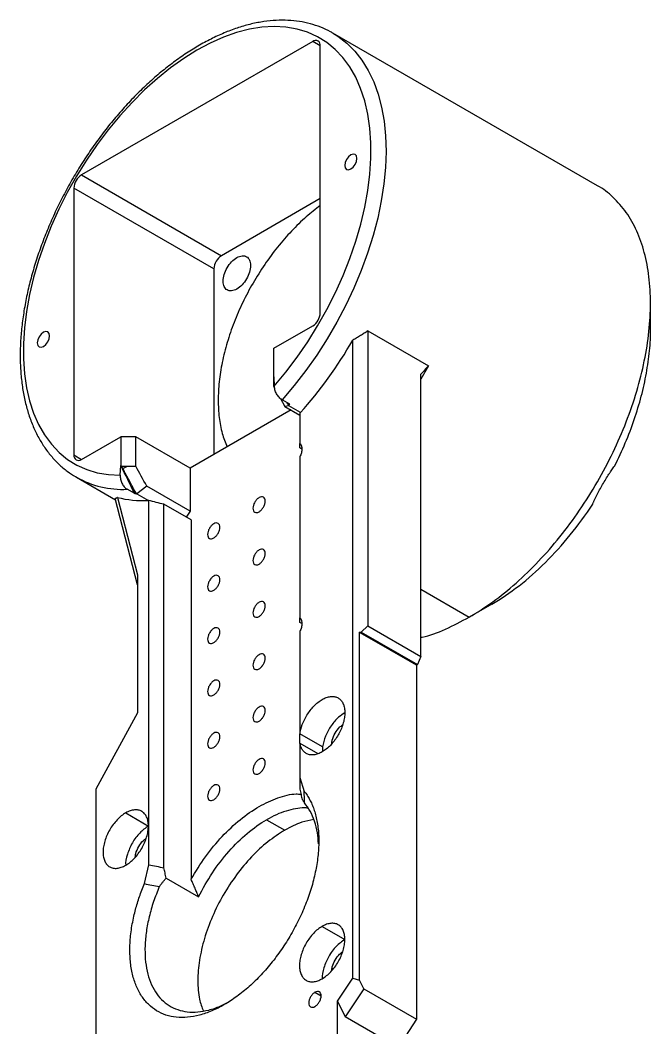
# Model space of a CAD drawing. Header units: millimetres. Extents: x 0 to 304, y 0 to 210.
# Drawn here: x 227.84 to 257.35, y 103.56 to 150.71 of the extents above; entities that cross this region are included whole.
import ezdxf

# ---------------------------------------------------------------- set-up
doc = ezdxf.new("R2010")
doc.units = ezdxf.units.MM

msp = doc.modelspace()

# ---------------------------------------------------------------- linework, layer by layer
at = {"color": 7, "linetype": 'Continuous', "lineweight": 25}
for p, q in [((254.8445, 142.9626), (242.4701, 150.1062)), ((242.4701, 150.1062), (242.4974, 150.0903)), ((241.5264, 149.7157), (230.7077, 143.4702)), ((241.88, 149.5116), (241.5264, 149.7157)), ((241.88, 137.0185), (241.88, 149.5116)), ((230.7077, 143.4702), (237.2534, 139.6915)), ((230.3541, 142.8578), (230.3541, 130.3647)), ((236.8998, 139.0791), (230.3541, 142.8578)), ((241.88, 142.3623), (237.2534, 139.6915)), ((236.8998, 139.0791), (236.8998, 130.388)), ((257.3302, 136.2439), (257.3302, 137.4685)), ((239.7093, 135.3571), (241.5264, 136.4061)), ((244.1074, 136.1716), (244.1074, 122.3698)), ((244.1074, 136.1716), (246.9358, 134.5388)), ((239.7093, 134.0248), (239.7093, 135.3571)), ((243.4002, 105.8792), (243.4002, 135.7362)), ((246.9358, 134.5388), (246.5822, 133.9185)), ((239.7093, 134.0248), (239.7266, 133.5871)), ((239.7093, 133.9713), (239.7093, 134.0248)), ((239.7093, 133.809), (239.7093, 133.9713)), ((246.5822, 120.9411), (246.5822, 134.1408)), ((239.7093, 133.575), (239.7093, 133.809)), ((239.7093, 133.575), (239.7359, 133.526)), ((240.0162, 133.0113), (240.2176, 132.6414)), ((240.451, 132.7449), (240.0974, 132.949)), ((240.4081, 132.6608), (240.2176, 132.6414)), ((240.2176, 132.6414), (240.9254, 132.2328)), ((240.4017, 132.6898), (240.336, 132.8113)), ((240.9524, 132.3466), (240.4081, 132.6608)), ((240.5104, 132.4723), (235.7989, 129.7524)), ((240.9524, 132.3466), (240.9254, 132.3166)), ((240.9254, 132.3166), (240.9254, 130.9035)), ((230.7077, 130.1606), (232.5462, 131.2219)), ((232.5462, 131.2219), (232.5462, 129.8768)), ((233.2533, 131.2219), (232.5462, 131.2219)), ((233.2533, 129.8369), (233.2533, 131.2219)), ((235.7989, 129.7524), (233.2533, 131.2219)), ((241.0189, 130.6417), (240.9254, 130.6956)), ((230.3541, 130.3647), (230.7077, 130.1606)), ((240.9254, 130.2716), (240.9254, 122.7381)), ((232.5181, 129.4196), (232.5462, 129.8768)), ((232.5462, 129.8768), (232.5807, 129.8441)), ((232.5807, 129.8441), (232.8537, 129.8404)), ((232.6432, 129.7265), (232.8537, 129.8404)), ((232.8537, 129.8404), (233.2533, 129.8369)), ((235.7989, 129.7524), (235.7989, 127.7282)), ((230.4711, 129.321), (230.4367, 129.3411)), ((230.4711, 129.321), (232.3047, 128.2625)), ((233.1974, 128.5575), (232.8438, 128.7616)), ((233.7615, 128.9044), (233.3037, 128.5486)), ((235.7989, 127.7282), (233.7615, 128.9044)), ((233.324, 124.2922), (232.2888, 128.3243)), ((232.3929, 128.3791), (233.324, 124.7523)), ((233.3037, 128.5486), (233.8482, 128.2343)), ((233.8543, 128.2345), (233.8482, 128.2343)), ((233.8543, 111.1851), (233.8543, 128.2345)), ((234.5614, 111.0469), (234.5614, 128.0585)), ((235.8342, 127.3237), (234.5614, 128.0585)), ((235.7989, 127.7282), (235.598, 127.4601)), ((235.8342, 127.3237), (235.8342, 110.5106)), ((233.324, 124.7523), (233.324, 118.2932)), ((246.5822, 124.0778), (248.845, 122.7716)), ((249.9056, 123.3841), (248.845, 122.7716)), ((241.0189, 122.4762), (240.9254, 122.5302)), ((243.7865, 122.08), (244.1074, 122.3698)), ((244.1074, 122.3698), (246.5822, 120.9411)), ((240.9254, 122.1062), (240.9254, 117.316)), ((243.7145, 122.0726), (243.7301, 122.0649)), ((243.7145, 105.7932), (243.7145, 122.0726)), ((246.3858, 120.5305), (243.7145, 122.0726)), ((243.7865, 122.08), (243.7301, 122.0649)), ((243.7301, 122.0649), (246.3936, 120.5273)), ((243.7865, 122.08), (246.4218, 120.5587)), ((246.5822, 120.9411), (246.4218, 120.5587)), ((246.3858, 120.5305), (246.3858, 103.958)), ((246.3936, 120.5273), (246.3858, 120.5305)), ((246.3936, 120.5273), (246.4218, 120.5587)), ((233.324, 118.2932), (231.3794, 114.7321)), ((241.986, 116.7036), (240.9254, 117.316)), ((240.9254, 116.8706), (240.9254, 117.316)), ((240.9254, 116.8706), (240.9254, 115.2672)), ((240.9254, 116.8706), (241.7603, 116.3886)), ((241.986, 116.7036), (241.986, 116.4944)), ((240.9254, 115.2672), (241.13, 114.6225)), ((231.3794, 114.7321), (231.3794, 98.7791)), ((232.776, 113.6135), (233.8366, 113.0012)), ((239.3697, 113.2969), (240.2183, 112.807)), ((233.6497, 110.3042), (233.8543, 111.1851)), ((234.6684, 110.5647), (236.1878, 109.6876)), ((241.9684, 108.3051), (243.029, 107.6928)), ((242.6931, 104.8029), (243.4002, 105.8792)), ((243.4002, 105.8792), (243.7145, 105.7932)), ((243.9109, 105.3867), (243.7145, 105.7932)), ((241.6325, 105.2192), (241.9194, 105.0535)), ((243.9109, 105.3867), (243.0467, 104.0713)), ((243.9109, 105.3867), (246.3858, 103.958)), ((242.6931, 100.1926), (242.6931, 104.8029)), ((242.6931, 104.8029), (243.0467, 104.0713)), ((244.6377, 103.1528), (243.0467, 104.0713)), ((246.3858, 103.958), (245.5216, 102.6425))]:
    msp.add_line(p, q, dxfattribs=at)
at = {"color": 7, "linetype": 'Continuous', "lineweight": 25, "flags": 128}
for points in [[(239.7266, 133.5871), (240.2739, 134.2469), (240.7968, 134.94), (241.2923, 135.6623), (241.7573, 136.4096), (242.1892, 137.1774), (242.5855, 137.9614), (242.9438, 138.7569), (243.2621, 139.5592), (243.5384, 140.3635), (243.7711, 141.1653), (243.9589, 141.9597), (244.1006, 142.7422), (244.1955, 143.508), (244.2429, 144.2528), (244.2427, 144.9722), (244.1947, 145.6618), (244.0993, 146.3178), (243.9571, 146.9362), (243.7688, 147.5133), (243.5356, 148.0459), (243.2589, 148.5307), (242.9402, 148.965), (242.5815, 149.3462), (242.1848, 149.672), (241.7525, 149.9406), (241.2871, 150.1503), (240.7914, 150.3), (240.2682, 150.3887), (239.7206, 150.4159), (239.1519, 150.3815), (238.5654, 150.2856), (237.9645, 150.1289), (237.3527, 149.9123), (236.7337, 149.6369), (236.1111, 149.3045), (235.4885, 148.917), (234.8696, 148.4767), (234.2581, 147.9861), (233.6574, 147.4482), (233.0712, 146.866), (232.5028, 146.2431), (231.9557, 145.583), (231.433, 144.8896), (230.9378, 144.1671), (230.4731, 143.4196), (230.0414, 142.6516), (229.6454, 141.8675), (229.2874, 141.072), (228.9696, 140.2697), (228.6936, 139.4653), (228.4613, 138.6636), (228.2739, 137.8692), (228.1325, 137.0869), (228.038, 136.3212), (227.991, 135.5766), (227.9916, 134.8575), (228.04, 134.1681), (228.1357, 133.5124), (228.2784, 132.8944), (228.467, 132.3176), (228.7006, 131.7854), (228.9777, 131.3009), (229.2967, 130.8671), (229.6558, 130.4863), (230.0527, 130.161), (230.4853, 129.8929), (230.951, 129.6837), (231.447, 129.5345), (231.9704, 129.4463), (232.5181, 129.4196)], [(242.4974, 150.0903), (242.7034, 149.9607), (243.1173, 149.6416), (243.4938, 149.2668), (243.8309, 148.8382), (244.1265, 148.3584), (244.3791, 147.8299), (244.5873, 147.2558), (244.7498, 146.6393), (244.8658, 145.9839), (244.9346, 145.2932), (244.9558, 144.5711), (244.9293, 143.8218), (244.8552, 143.0493), (244.734, 142.2581), (244.5664, 141.4526), (244.3532, 140.6373), (244.0957, 139.8168), (243.7953, 138.9957), (243.4538, 138.1787), (243.073, 137.3703), (242.6551, 136.575), (242.2024, 135.7974), (241.7174, 135.0419), (241.203, 134.3126), (240.662, 133.6136), (240.0974, 132.949)], [(243.3094, 144.4102), (243.1998, 144.3217), (243.1069, 144.1964), (243.0448, 144.0533), (243.023, 143.9142), (243.0448, 143.8002), (243.1069, 143.7287), (243.1998, 143.7107), (243.3094, 143.7488), (243.419, 143.8372), (243.5119, 143.9625), (243.574, 144.1057), (243.5958, 144.2448), (243.574, 144.3588), (243.5119, 144.4302), (243.419, 144.4483), (243.3094, 144.4102)], [(228.9247, 135.4447), (229.0343, 135.5331), (229.1272, 135.6584), (229.1893, 135.8016), (229.2111, 135.9407), (229.1893, 136.0547), (229.1272, 136.1261), (229.0343, 136.1442), (228.9247, 136.1061), (228.8151, 136.0176), (228.7222, 135.8923), (228.6601, 135.7492), (228.6383, 135.6101), (228.6601, 135.4961), (228.7222, 135.4246), (228.8151, 135.4066), (228.9247, 135.4447)]]:
    msp.add_lwpolyline(points, dxfattribs=at)
at = {"color": 7, "linetype": 'Continuous', "lineweight": 25}
for centre, radius, start, end in [((241.6644, 149.5465), 0.2184, 350.78596, 129.20329), ((231.1217, 142.8229), 0.7684, 122.60548, 177.39452), ((237.6674, 139.0441), 0.7684, 122.60548, 177.39452), ((241.1124, 137.0534), 0.7684, 302.60548, 357.39452), ((230.5697, 130.3298), 0.2184, 170.78596, 309.20329), ((232.6247, 133.1435), 4.3874, 240.60252, 272.86248)]:
    msp.add_arc(centre, radius, start, end, dxfattribs=at)
for points, knots in [([(242.4965, 150.0835), (242.453, 150.1112), (242.2662, 150.2301), (241.9056, 150.3876), (241.4179, 150.5534), (240.9043, 150.661), (240.3696, 150.7149), (239.815, 150.7134), (239.2433, 150.6564), (238.6571, 150.5439), (238.0596, 150.3762), (237.4541, 150.154), (236.8438, 149.8788), (236.2322, 149.552), (235.6223, 149.1756), (235.0174, 148.7517), (234.4204, 148.2828), (233.8342, 147.7713), (233.2616, 147.22), (232.7052, 146.6315), (232.1678, 146.0089), (231.6517, 145.3554), (231.1596, 144.6741), (230.6938, 143.9684), (230.2564, 143.2417), (229.8497, 142.4977), (229.4756, 141.74), (229.136, 140.9722), (228.8326, 140.1981), (228.567, 139.4214), (228.3404, 138.6458), (228.1543, 137.8751), (228.0095, 137.113), (227.9071, 136.363), (227.8477, 135.6289), (227.832, 134.9141), (227.8604, 134.2222), (227.933, 133.5567), (228.0501, 132.9211), (228.2111, 132.3191), (228.4156, 131.7541), (228.6625, 131.2296), (228.9503, 130.7489), (229.2767, 130.3144), (229.6404, 129.9302), (230.0243, 129.6016), (230.3023, 129.4277), (230.4349, 129.3449)], [0, 0, 0, 0, 0.0066277, 0.0285154, 0.0504045, 0.0723569, 0.0944276, 0.1166492, 0.1390298, 0.1615562, 0.1842013, 0.2069329, 0.2297203, 0.2525377, 0.2753658, 0.2981891, 0.3210012, 0.3437989, 0.3665814, 0.3893493, 0.4121041, 0.434848, 0.4575835, 0.4803132, 0.5030398, 0.5257662, 0.5484947, 0.5712277, 0.5939682, 0.6167189, 0.6394827, 0.6622623, 0.6850599, 0.7078773, 0.7307152, 0.7535728, 0.776447, 0.7993306, 0.8222067, 0.8450546, 0.8678462, 0.8905473, 0.9131219, 0.9355403, 0.957788, 0.9798745, 1, 1, 1, 1]), ([(248.845, 122.7716), (249.2152, 123.0015), (249.9557, 123.4613), (251.0474, 124.3518), (252.1014, 125.3709), (253.0997, 126.5164), (254.0253, 127.7646), (254.8621, 129.0953), (255.596, 130.4854), (256.2145, 131.9111), (256.7068, 133.3481), (257.0646, 134.7718), (257.2817, 136.1579), (257.3545, 137.4825), (257.2817, 138.723), (257.0647, 139.8587), (256.7062, 140.868), (256.2165, 141.7414), (255.5885, 142.4354), (255.123, 142.8413), (254.8446, 142.9625), (254.8445, 142.9626)], [0, 0, 0, 0, 0.0555536, 0.1111073, 0.1666609, 0.2222146, 0.2777682, 0.3333219, 0.3888755, 0.4444291, 0.4999828, 0.5555364, 0.6110901, 0.6666437, 0.7221973, 0.777751, 0.8333046, 0.8888583, 0.9444119, 0.9999656, 1, 1, 1, 1]), ([(241.88, 142.0385), (241.6599, 141.8679), (241.2006, 141.5119), (240.5295, 140.8537), (239.8752, 140.1055), (239.2689, 139.2871), (238.7206, 138.4155), (238.2398, 137.5048), (237.8346, 136.5707), (237.5121, 135.6292), (237.2776, 134.6965), (237.1355, 133.7885), (237.0874, 132.9203), (237.1366, 132.109), (237.2714, 131.3697), (237.4364, 130.9499), (237.5172, 130.7444)], [0, 0, 0, 0, 0.06627695, 0.138328, 0.21037905, 0.28243009, 0.35448114, 0.42653218, 0.49858323, 0.57063428, 0.64268532, 0.71473637, 0.78678741, 0.85883846, 0.93088951, 1, 1, 1, 1]), ([(237.9752, 138.1314), (238.0585, 138.1795), (238.1418, 138.2467), (238.2957, 138.4092), (238.3663, 138.5044), (238.4841, 138.7085), (238.5313, 138.8172), (238.5951, 139.0318), (238.6116, 139.1375), (238.6116, 139.3299), (238.5951, 139.4165), (238.5313, 139.5574), (238.4841, 139.6117), (238.3663, 139.6798), (238.2957, 139.6935), (238.1418, 139.6782), (238.0585, 139.6493), (237.8919, 139.5531), (237.8087, 139.4859), (237.6547, 139.3234), (237.5841, 139.2282), (237.4663, 139.0242), (237.4192, 138.9154), (237.3554, 138.7009), (237.3388, 138.5951), (237.3388, 138.4027), (237.3554, 138.3161), (237.4192, 138.1752), (237.4663, 138.1209), (237.5841, 138.0529), (237.6547, 138.0392), (237.8087, 138.0544), (237.8919, 138.0833), (237.9752, 138.1314)], [0, 0, 0, 0, 0.0625, 0.0625, 0.125, 0.125, 0.1875, 0.1875, 0.25, 0.25, 0.3125, 0.3125, 0.375, 0.375, 0.4375, 0.4375, 0.5, 0.5, 0.5625, 0.5625, 0.625, 0.625, 0.6875, 0.6875, 0.75, 0.75, 0.8125, 0.8125, 0.875, 0.875, 0.9375, 0.9375, 1, 1, 1, 1]), ([(244.1074, 136.1716), (244.05, 136.1344), (243.935, 136.0598), (243.7595, 135.9503), (243.5814, 135.842), (243.4607, 135.7715), (243.4002, 135.7362)], [0, 0, 0, 0, 0.24808536, 0.4974111, 0.7480315, 1, 1, 1, 1]), ([(255.6534, 129.8486), (255.8251, 130.2073), (256.1685, 130.9247), (256.5822, 132.0217), (256.9133, 133.1154), (257.1549, 134.1965), (257.2904, 135.2408), (257.3464, 135.9272), (257.3302, 136.2438), (257.3302, 136.2439)], [0, 0, 0, 0, 0.1666561, 0.3333122, 0.4999683, 0.6666244, 0.8332805, 0.9999366, 1, 1, 1, 1]), ([(246.9358, 134.5388), (246.8783, 134.4722), (246.7619, 134.3376), (246.6426, 134.2069), (246.5822, 134.1408)], [0, 0, 0, 0, 0.4942675, 1, 1, 1, 1]), ([(240.0974, 132.949), (240.0486, 132.9772), (240.0001, 133.0173), (239.9109, 133.114), (239.8702, 133.1707), (239.8033, 133.289), (239.7765, 133.3514), (239.7394, 133.4729), (239.7288, 133.5322), (239.7266, 133.5871)], [0, 0, 0, 0, 0.25, 0.25, 0.5, 0.5, 0.75, 0.75, 1, 1, 1, 1]), ([(240.9254, 130.6956), (240.9254, 130.7622), (240.9254, 130.8602), (240.9254, 130.9093), (240.9254, 130.9059), (240.9254, 130.9049)], [0, 0, 0, 0, 0.6000497, 0.8828912, 1, 1, 1, 1]), ([(240.9254, 130.9035), (240.9327, 130.8963), (240.9472, 130.8819), (240.9659, 130.856), (240.982, 130.8271), (240.9997, 130.7845), (241.0149, 130.7243), (241.0209, 130.6428), (241.015, 130.5543), (240.9966, 130.4612), (240.9677, 130.3657), (240.9395, 130.303), (240.9254, 130.2716)], [0, 0, 0, 0, 0.0626902, 0.124995, 0.1873417, 0.2501567, 0.3749633, 0.5001037, 0.6249103, 0.7500507, 0.874942, 1, 1, 1, 1]), ([(233.2678, 128.5601), (233.1612, 128.7581), (232.9522, 129.1466), (232.7449, 129.5357), (232.6432, 129.7265)], [0, 0, 0, 0, 0.5097763, 1, 1, 1, 1]), ([(254.6272, 128.0667), (254.6345, 128.0848), (254.6491, 128.1206), (254.6735, 128.1773), (254.6995, 128.2356), (254.7273, 128.2956), (254.7566, 128.3572), (254.7875, 128.4205), (254.848, 128.5414), (254.9463, 128.7288), (255.0908, 128.9871), (255.2416, 129.2417), (255.3647, 129.4371), (255.4584, 129.5787), (255.5258, 129.6766), (255.5916, 129.7682), (255.6325, 129.8215), (255.6534, 129.8486)], [0, 0, 0, 0, 0.0380663, 0.0753479, 0.1119352, 0.147923, 0.1834105, 0.2185001, 0.253297, 0.3783789, 0.5000359, 0.6216831, 0.7467748, 0.8078318, 0.8700298, 0.9339155, 1, 1, 1, 1]), ([(232.5181, 129.4196), (232.5146, 129.3618), (232.5194, 129.3004), (232.5464, 129.1728), (232.568, 129.1089), (232.6271, 128.9861), (232.664, 128.9285), (232.7482, 128.8302), (232.7952, 128.7896), (232.8438, 128.7616)], [0, 0, 0, 0, 0.25, 0.25, 0.5, 0.5, 0.75, 0.75, 1, 1, 1, 1]), ([(232.3929, 128.3791), (232.3844, 128.3721), (232.3677, 128.3581), (232.3419, 128.3425), (232.3157, 128.3306), (232.2977, 128.3264), (232.2888, 128.3243)], [0, 0, 0, 0, 0.25230131, 0.50301658, 0.75222321, 1, 1, 1, 1]), ([(234.5614, 128.0585), (234.4428, 128.0867), (234.2062, 128.1428), (233.9714, 128.204), (233.8543, 128.2345)], [0, 0, 0, 0, 0.50111898, 1, 1, 1, 1]), ([(249.9056, 123.3841), (250.7585, 123.8764), (251.6111, 124.54), (253.2166, 126.1322), (253.969, 127.0605), (254.6272, 128.0667)], [0, 0, 0, 0, 0.5, 0.5, 1, 1, 1, 1]), ([(240.9254, 122.5302), (240.9254, 122.5968), (240.9254, 122.6948), (240.9254, 122.7439), (240.9254, 122.7405), (240.9254, 122.7395)], [0, 0, 0, 0, 0.6000509, 0.8828929, 1, 1, 1, 1]), ([(240.9254, 122.7381), (240.9327, 122.7309), (240.9472, 122.7165), (240.9659, 122.6906), (240.982, 122.6617), (240.9997, 122.6191), (241.0149, 122.5589), (241.0209, 122.4774), (241.015, 122.3889), (240.9966, 122.2958), (240.9677, 122.2003), (240.9395, 122.1376), (240.9254, 122.1062)], [0, 0, 0, 0, 0.0626902, 0.124995, 0.1873417, 0.2501567, 0.3749633, 0.5001037, 0.6249103, 0.7500507, 0.874942, 1, 1, 1, 1]), ([(246.5822, 121.8253), (246.6044, 121.8293), (246.9765, 121.8967), (247.7371, 122.1903), (248.4757, 122.5778), (248.845, 122.7716)], [0, 0, 0, 0, 0.0307056, 0.5153528, 1, 1, 1, 1]), ([(240.9254, 117.316), (240.9291, 117.3394), (240.9364, 117.3861), (240.9511, 117.4571), (240.9683, 117.5284), (240.9884, 117.6001), (241.0112, 117.6722), (241.0369, 117.7447), (241.0885, 117.8771), (241.1787, 118.0681), (241.3243, 118.3053), (241.4914, 118.5223), (241.6751, 118.7103), (241.8687, 118.8646), (242.0657, 118.978), (242.2594, 119.0488), (242.443, 119.0723), (242.6108, 119.05), (242.7562, 118.9804), (242.8753, 118.868), (242.9628, 118.7147), (243.0172, 118.5274), (243.0349, 118.3112), (243.0172, 118.0743), (242.9628, 117.8243), (242.8754, 117.57), (242.7562, 117.3201), (242.6109, 117.0826), (242.4431, 116.8666), (242.2595, 116.678), (242.0658, 116.5251), (241.8688, 116.4111), (241.6753, 116.342), (241.4915, 116.3178), (241.3244, 116.3418), (241.1787, 116.4108), (241.0802, 116.5059), (241.0165, 116.6012), (240.9771, 116.6821), (240.9457, 116.7713), (240.9322, 116.8374), (240.9254, 116.8706)], [0, 0, 0, 0, 0.008998, 0.0179345, 0.0268343, 0.0357228, 0.0446252, 0.0535668, 0.0625725, 0.0938021, 0.1250631, 0.1562928, 0.1875538, 0.2187834, 0.2500445, 0.2812741, 0.3125351, 0.3437648, 0.3750258, 0.4062554, 0.4375165, 0.4687461, 0.5000072, 0.5312368, 0.5624978, 0.5937275, 0.6249885, 0.6562181, 0.6874792, 0.7187088, 0.7499699, 0.7811995, 0.8124605, 0.8436902, 0.8749512, 0.9061808, 0.9374419, 0.9531433, 0.9687131, 0.9842869, 1, 1, 1, 1]), ([(243.0265, 118.2905), (242.9287, 118.2311), (242.6997, 118.0919), (242.3756, 117.7009), (242.099, 117.2062), (242.0237, 116.8712), (241.986, 116.7036)], [0, 0, 0, 0, 0.1987462, 0.4658308, 0.7329154, 1, 1, 1, 1]), ([(242.4131, 116.8463), (242.4196, 116.9054), (242.4372, 117.0666), (242.5706, 117.3476), (242.7451, 117.6012), (242.8732, 117.6954), (242.9185, 117.7287)], [0, 0, 0, 0, 0.1848595, 0.5050234, 0.8251874, 1, 1, 1, 1]), ([(241.13, 114.6225), (241.153, 114.5927), (241.199, 114.5333), (241.2637, 114.439), (241.325, 114.3411), (241.3828, 114.2392), (241.4371, 114.1333), (241.4878, 114.0236), (241.535, 113.9099), (241.5786, 113.7924), (241.6651, 113.5303), (241.7647, 113.0956), (241.8204, 112.4491), (241.7985, 111.7552), (241.6973, 111.0252), (241.5208, 110.2727), (241.27, 109.5107), (240.9513, 108.7529), (240.5686, 108.0129), (240.1302, 107.3031), (239.6426, 106.6373), (239.1155, 106.0259), (238.5575, 105.4813), (237.979, 105.0113), (237.3899, 104.6265), (236.8008, 104.3312), (236.2223, 104.1332), (235.6642, 104.0334), (235.1372, 104.0363), (234.6495, 104.1391), (234.2112, 104.3427), (233.8284, 104.6408), (233.5097, 105.0307), (233.2589, 105.5031), (233.0824, 106.0517), (232.9812, 106.665), (232.9593, 107.3336), (233.0149, 108.0444), (233.1225, 108.6381), (233.2342, 109.0899), (233.3204, 109.3928), (233.4183, 109.6963), (233.527, 110.0006), (233.6087, 110.2028), (233.6497, 110.3042)], [0, 0, 0, 0, 0.0069763, 0.0139315, 0.0208716, 0.0278027, 0.034731, 0.0416627, 0.0486038, 0.0555605, 0.0625388, 0.093781, 0.1250336, 0.1562758, 0.1875284, 0.2187707, 0.2500233, 0.2812655, 0.3125181, 0.3437603, 0.3750129, 0.4062551, 0.4375077, 0.4687499, 0.5000025, 0.5312447, 0.5624973, 0.5937395, 0.6249921, 0.6562343, 0.6874869, 0.7187291, 0.7499817, 0.781224, 0.8124766, 0.8437188, 0.8749714, 0.9062136, 0.9374662, 0.950007, 0.9624951, 0.9749661, 0.9874558, 1, 1, 1, 1]), ([(240.9254, 114.7208), (240.9431, 114.6401), (240.9785, 114.4795), (241.0145, 114.3187), (241.0324, 114.2385)], [0, 0, 0, 0, 0.5017798, 1, 1, 1, 1]), ([(235.8342, 110.5106), (236.052, 110.8686), (236.4877, 111.5847), (237.2774, 112.529), (238.1274, 113.3271), (239.0173, 113.9465), (239.9004, 114.3424), (240.5675, 114.5234), (240.9005, 114.4941), (240.9772, 114.4873)], [0, 0, 0, 0, 0.1587582, 0.3175163, 0.4762745, 0.6350327, 0.7937909, 0.952549, 1, 1, 1, 1]), ([(241.0324, 114.2385), (241.0412, 114.2275), (241.0587, 114.2057), (241.085, 114.1685), (241.1113, 114.1288), (241.1289, 114.0995), (241.1377, 114.0849)], [0, 0, 0, 0, 0.253492, 0.5045381, 0.7533144, 1, 1, 1, 1]), ([(232.776, 113.6135), (232.8454, 113.6536), (232.9843, 113.7184), (233.1844, 113.7632), (233.3692, 113.7566), (233.5306, 113.6959), (233.6639, 113.5864), (233.762, 113.4297), (233.8233, 113.234), (233.8433, 113.0049), (233.8233, 112.7528), (233.7621, 112.4864), (233.6639, 112.2162), (233.5307, 111.953), (233.3693, 111.7059), (233.1845, 111.4859), (232.9843, 111.2995), (232.776, 111.1563), (232.5677, 111.059), (232.3676, 111.0143), (232.1827, 111.0209), (232.0213, 111.0815), (231.8881, 111.191), (231.7899, 111.3478), (231.7286, 111.5435), (231.7087, 111.7725), (231.7286, 112.0246), (231.7899, 112.291), (231.888, 112.5612), (232.0212, 112.8245), (232.1826, 113.0715), (232.3675, 113.2915), (232.5676, 113.4779), (232.7065, 113.5734), (232.776, 113.6135)], [0, 0, 0, 0, 0.0312424, 0.0624997, 0.0937349, 0.1249997, 0.1562349, 0.1874997, 0.2187349, 0.2499997, 0.2812349, 0.3124997, 0.3437349, 0.3749997, 0.4062349, 0.4374997, 0.4687349, 0.4999997, 0.5312349, 0.5624997, 0.5937349, 0.6249997, 0.6562349, 0.6874997, 0.7187349, 0.7499997, 0.7812349, 0.8124997, 0.8437349, 0.8749997, 0.9062349, 0.9374997, 0.9687424, 1, 1, 1, 1]), ([(241.3055, 113.8399), (241.2495, 113.8446), (241.0613, 113.8604), (240.7163, 113.8176), (240.2779, 113.7125), (239.8265, 113.5433), (239.522, 113.379), (239.3697, 113.2969)], [0, 0, 0, 0, 0.0958287, 0.3218715, 0.5479143, 0.7739572, 1, 1, 1, 1]), ([(241.7984, 112.1609), (241.7847, 112.3395), (241.7555, 112.7193), (241.6206, 113.2317), (241.4215, 113.7076), (241.2323, 113.9591), (241.1377, 114.0849)], [0, 0, 0, 0, 0.2283987, 0.4855991, 0.7427996, 1, 1, 1, 1]), ([(236.1878, 109.6876), (236.3773, 110.0723), (236.5938, 110.4478), (237.0697, 111.1615), (237.329, 111.4998), (237.8776, 112.1221), (238.1669, 112.4061), (238.7607, 112.9056), (239.0652, 113.1211), (239.3697, 113.2969)], [0, 0, 0, 0, 0.25, 0.25, 0.5, 0.5, 0.75, 0.75, 1, 1, 1, 1]), ([(241.5758, 113.3028), (241.3893, 113.2703), (240.9507, 113.1939), (240.4856, 112.9482), (240.2183, 112.807)], [0, 0, 0, 0, 0.4252569, 1, 1, 1, 1]), ([(233.8366, 113.0012), (233.6981, 112.9029), (233.421, 112.7062), (233.0638, 112.2161), (232.8437, 111.6866), (232.7491, 111.3047), (232.776, 111.164), (232.776, 111.1639)], [0, 0, 0, 0, 0.2499745, 0.4999489, 0.7499234, 0.9998979, 1, 1, 1, 1]), ([(240.2183, 112.807), (239.9522, 112.6359), (239.4199, 112.2937), (238.6523, 111.5714), (237.9448, 110.7291), (237.3247, 109.7827), (236.8158, 108.773), (236.4379, 107.738), (236.204, 106.7161), (236.1294, 105.7527), (236.1874, 104.9405), (236.3371, 104.5222), (236.4005, 104.345)], [0, 0, 0, 0, 0.1027271, 0.2054541, 0.3081812, 0.4109082, 0.5136353, 0.6163623, 0.7190894, 0.8218164, 0.9245435, 1, 1, 1, 1]), ([(233.2215, 111.545), (233.2279, 111.6023), (233.2455, 111.7618), (233.3783, 112.0411), (233.5537, 112.2957), (233.6831, 112.3907), (233.7295, 112.4248)], [0, 0, 0, 0, 0.1795774, 0.5000434, 0.8205094, 1, 1, 1, 1]), ([(233.8543, 111.1851), (233.9736, 111.1622), (234.2095, 111.1169), (234.445, 111.0701), (234.5614, 111.0469)], [0, 0, 0, 0, 0.5054546, 1, 1, 1, 1]), ([(234.6684, 110.5647), (234.6505, 110.6448), (234.6145, 110.8056), (234.5791, 110.9663), (234.5614, 111.0469)], [0, 0, 0, 0, 0.4982202, 1, 1, 1, 1]), ([(234.3491, 110.1659), (234.3737, 110.1998), (234.4231, 110.2678), (234.5013, 110.3678), (234.5828, 110.4672), (234.6398, 110.5321), (234.6684, 110.5647)], [0, 0, 0, 0, 0.2466657, 0.4954355, 0.7464882, 1, 1, 1, 1]), ([(236.1878, 109.6876), (236.1605, 109.7534), (236.1053, 109.8869), (236.0188, 110.0898), (235.9284, 110.2984), (235.8659, 110.4392), (235.8342, 110.5106)], [0, 0, 0, 0, 0.2391357, 0.4854879, 0.739097, 1, 1, 1, 1]), ([(234.3491, 110.1659), (234.2546, 109.931), (234.0656, 109.4611), (233.8651, 108.7546), (233.7303, 108.0633), (233.6693, 107.3984), (233.6817, 106.7723), (233.7677, 106.1963), (233.9256, 105.6808), (234.1526, 105.2352), (234.4446, 104.8674), (234.7962, 104.5843), (235.2011, 104.3907), (235.6521, 104.2905), (236.1409, 104.2845), (236.6588, 104.3768), (237.1382, 104.5316), (237.4442, 104.6928), (237.5679, 104.7579)], [0, 0, 0, 0, 0.0637819, 0.1275638, 0.1913458, 0.2551277, 0.3189096, 0.3826915, 0.4464735, 0.5102554, 0.5740373, 0.6378192, 0.7016012, 0.7653831, 0.829165, 0.8929469, 0.9567289, 1, 1, 1, 1]), ([(241.9684, 108.3051), (242.0378, 108.3452), (242.1767, 108.41), (242.3767, 108.4548), (242.5616, 108.4482), (242.723, 108.3875), (242.8563, 108.278), (242.9544, 108.1213), (243.0157, 107.9256), (243.0357, 107.6966), (243.0157, 107.4444), (242.9544, 107.178), (242.8563, 106.9079), (242.7231, 106.6446), (242.5617, 106.3975), (242.3769, 106.1775), (242.1767, 105.9912), (241.9684, 105.8479), (241.7601, 105.7506), (241.56, 105.7059), (241.3751, 105.7125), (241.2137, 105.7731), (241.0805, 105.8826), (240.9823, 106.0394), (240.921, 106.2351), (240.9011, 106.4641), (240.921, 106.7162), (240.9823, 106.9827), (241.0804, 107.2528), (241.2136, 107.5161), (241.375, 107.7631), (241.5599, 107.9832), (241.76, 108.1695), (241.8989, 108.2651), (241.9684, 108.3051)], [0, 0, 0, 0, 0.0312424, 0.0624997, 0.0937349, 0.1249997, 0.1562349, 0.1874997, 0.2187349, 0.2499997, 0.2812349, 0.3124997, 0.3437349, 0.3749997, 0.4062349, 0.4374997, 0.4687349, 0.4999997, 0.5312349, 0.5624997, 0.5937349, 0.6249997, 0.6562349, 0.6874997, 0.7187349, 0.7499997, 0.7812349, 0.8124997, 0.8437349, 0.8749997, 0.9062349, 0.9374997, 0.9687424, 1, 1, 1, 1]), ([(243.029, 107.6928), (242.8905, 107.5945), (242.6134, 107.3978), (242.2562, 106.9077), (242.0361, 106.3783), (241.9414, 105.9964), (241.9684, 105.8556), (241.9684, 105.8556)], [0, 0, 0, 0, 0.2499745, 0.4999489, 0.7499234, 0.9998979, 1, 1, 1, 1]), ([(242.4139, 106.2366), (242.4202, 106.2939), (242.4379, 106.4534), (242.5707, 106.7327), (242.7461, 106.9874), (242.8754, 107.0824), (242.9219, 107.1165)], [0, 0, 0, 0, 0.1795774, 0.5000434, 0.8205094, 1, 1, 1, 1])]:
    msp.add_open_spline(points, degree=3, knots=knots, dxfattribs=at)
for points in [[(240.9524, 132.3466), (241.8608, 133.3562), (242.6938, 134.5097), (243.4002, 135.7362)], [(240.4017, 132.6898), (240.4181, 132.7081), (240.4345, 132.7265), (240.451, 132.7449)], [(240.4017, 132.6898), (240.4038, 132.6801), (240.406, 132.6704), (240.4081, 132.6608)], [(233.1974, 128.5574), (232.9794, 128.9968), (232.7622, 129.4366), (232.5461, 129.877)], [(232.6432, 129.7265), (232.6223, 129.7657), (232.6015, 129.8049), (232.5807, 129.8441)], [(233.7615, 128.9044), (233.586, 129.2251), (233.4168, 129.5357), (233.2533, 129.8369)], [(232.3929, 128.3791), (232.8481, 128.2588), (233.3364, 128.2102), (233.8482, 128.2343)], [(233.1974, 128.5575), (233.2208, 128.5582), (233.2442, 128.5591), (233.2678, 128.5601)], [(233.2678, 128.5601), (233.2797, 128.5563), (233.2917, 128.5525), (233.3037, 128.5486)], [(239.0162, 127.706), (238.9786, 127.6844), (238.9035, 127.6582), (238.808, 127.6768), (238.7442, 127.7502), (238.7218, 127.8674), (238.7442, 128.0104), (238.808, 128.1575), (238.9035, 128.2864), (239.0162, 128.3773), (239.1288, 128.4164), (239.2243, 128.3979), (239.2882, 128.3244), (239.3106, 128.2073), (239.2882, 128.0643), (239.2243, 127.9171), (239.1288, 127.7883), (239.0537, 127.7277), (239.0162, 127.706)], [(236.8949, 126.4814), (236.8573, 126.4597), (236.7822, 126.4336), (236.6867, 126.4522), (236.6229, 126.5256), (236.6005, 126.6428), (236.6229, 126.7858), (236.6867, 126.9329), (236.7822, 127.0618), (236.8949, 127.1527), (237.0075, 127.1918), (237.103, 127.1733), (237.1668, 127.0998), (237.1892, 126.9827), (237.1668, 126.8396), (237.103, 126.6925), (237.0075, 126.5637), (236.9324, 126.5031), (236.8949, 126.4814)], [(239.0162, 125.2564), (238.9786, 125.2347), (238.9035, 125.2086), (238.808, 125.2272), (238.7442, 125.3006), (238.7218, 125.4178), (238.7442, 125.5608), (238.808, 125.7079), (238.9035, 125.8367), (239.0162, 125.9277), (239.1288, 125.9668), (239.2243, 125.9483), (239.2882, 125.8748), (239.3106, 125.7577), (239.2882, 125.6146), (239.2243, 125.4675), (239.1288, 125.3387), (239.0537, 125.2781), (239.0162, 125.2564)], [(236.8949, 124.0318), (236.8573, 124.0101), (236.7822, 123.984), (236.6867, 124.0026), (236.6229, 124.076), (236.6005, 124.1932), (236.6229, 124.3362), (236.6867, 124.4833), (236.7822, 124.6121), (236.8949, 124.703), (237.0075, 124.7422), (237.103, 124.7236), (237.1668, 124.6502), (237.1892, 124.533), (237.1668, 124.39), (237.103, 124.2429), (237.0075, 124.1141), (236.9324, 124.0535), (236.8949, 124.0318)], [(239.0162, 122.8068), (238.9786, 122.7851), (238.9035, 122.759), (238.808, 122.7776), (238.7442, 122.851), (238.7218, 122.9682), (238.7442, 123.1112), (238.808, 123.2583), (238.9035, 123.3871), (239.0162, 123.478), (239.1288, 123.5172), (239.2243, 123.4986), (239.2882, 123.4252), (239.3106, 123.308), (239.2882, 123.165), (239.2243, 123.0179), (239.1288, 122.8891), (239.0537, 122.8285), (239.0162, 122.8068)], [(236.8949, 121.5822), (236.8573, 121.5605), (236.7822, 121.5344), (236.6867, 121.5529), (236.6229, 121.6264), (236.6005, 121.7435), (236.6229, 121.8866), (236.6867, 122.0337), (236.7822, 122.1625), (236.8949, 122.2534), (237.0075, 122.2926), (237.103, 122.274), (237.1668, 122.2006), (237.1892, 122.0834), (237.1668, 121.9404), (237.103, 121.7933), (237.0075, 121.6645), (236.9324, 121.6039), (236.8949, 121.5822)], [(239.0162, 120.3572), (238.9786, 120.3355), (238.9035, 120.3094), (238.808, 120.3279), (238.7442, 120.4014), (238.7218, 120.5185), (238.7442, 120.6616), (238.808, 120.8087), (238.9035, 120.9375), (239.0162, 121.0284), (239.1288, 121.0676), (239.2243, 121.049), (239.2882, 120.9756), (239.3106, 120.8584), (239.2882, 120.7154), (239.2243, 120.5683), (239.1288, 120.4394), (239.0537, 120.3788), (239.0162, 120.3572)], [(236.8949, 119.1326), (236.8573, 119.1109), (236.7822, 119.0848), (236.6867, 119.1033), (236.6229, 119.1768), (236.6005, 119.2939), (236.6229, 119.4369), (236.6867, 119.5841), (236.7822, 119.7129), (236.8949, 119.8038), (237.0075, 119.843), (237.103, 119.8244), (237.1668, 119.751), (237.1892, 119.6338), (237.1668, 119.4908), (237.103, 119.3437), (237.0075, 119.2148), (236.9324, 119.1542), (236.8949, 119.1326)], [(239.0162, 117.9075), (238.9786, 117.8859), (238.9035, 117.8598), (238.808, 117.8783), (238.7442, 117.9518), (238.7218, 118.0689), (238.7442, 118.2119), (238.808, 118.3591), (238.9035, 118.4879), (239.0162, 118.5788), (239.1288, 118.6179), (239.2243, 118.5994), (239.2882, 118.5259), (239.3106, 118.4088), (239.2882, 118.2658), (239.2243, 118.1186), (239.1288, 117.9898), (239.0537, 117.9292), (239.0162, 117.9075)], [(236.8949, 116.6829), (236.8573, 116.6613), (236.7822, 116.6351), (236.6867, 116.6537), (236.6229, 116.7271), (236.6005, 116.8443), (236.6229, 116.9873), (236.6867, 117.1344), (236.7822, 117.2633), (236.8949, 117.3542), (237.0075, 117.3933), (237.103, 117.3748), (237.1668, 117.3013), (237.1892, 117.1842), (237.1668, 117.0412), (237.103, 116.894), (237.0075, 116.7652), (236.9324, 116.7046), (236.8949, 116.6829)], [(239.0162, 115.4579), (238.9786, 115.4362), (238.9035, 115.4101), (238.808, 115.4287), (238.7442, 115.5021), (238.7218, 115.6193), (238.7442, 115.7623), (238.808, 115.9094), (238.9035, 116.0383), (239.0162, 116.1292), (239.1288, 116.1683), (239.2243, 116.1498), (239.2882, 116.0763), (239.3106, 115.9592), (239.2882, 115.8161), (239.2243, 115.669), (239.1288, 115.5402), (239.0537, 115.4796), (239.0162, 115.4579)], [(240.9254, 115.2672), (240.9254, 115.086), (240.9254, 114.9038), (240.9254, 114.7208)], [(236.8949, 114.2333), (236.8573, 114.2116), (236.7822, 114.1855), (236.6867, 114.2041), (236.6229, 114.2775), (236.6005, 114.3947), (236.6229, 114.5377), (236.6867, 114.6848), (236.7822, 114.8136), (236.8949, 114.9046), (237.0075, 114.9437), (237.103, 114.9252), (237.1668, 114.8517), (237.1892, 114.7346), (237.1668, 114.5915), (237.103, 114.4444), (237.0075, 114.3156), (236.9324, 114.255), (236.8949, 114.2333)], [(241.1377, 114.0849), (241.135, 114.2648), (241.1324, 114.444), (241.13, 114.6225)], [(233.6497, 110.3042), (233.8831, 110.2591), (234.1163, 110.213), (234.3491, 110.1659)], [(241.6325, 105.2192), (241.67, 105.2408), (241.7451, 105.267), (241.8406, 105.2484), (241.9045, 105.175), (241.9269, 105.0578), (241.9045, 104.9148), (241.8406, 104.7677), (241.7451, 104.6388), (241.6325, 104.5479), (241.5198, 104.5088), (241.4243, 104.5273), (241.3605, 104.6008), (241.3381, 104.7179), (241.3605, 104.8609), (241.4243, 105.0081), (241.5198, 105.1369), (241.5949, 105.1975), (241.6325, 105.2192)]]:
    msp.add_open_spline(points, degree=3, dxfattribs=at)

doc.saveas('drawing.dxf')
